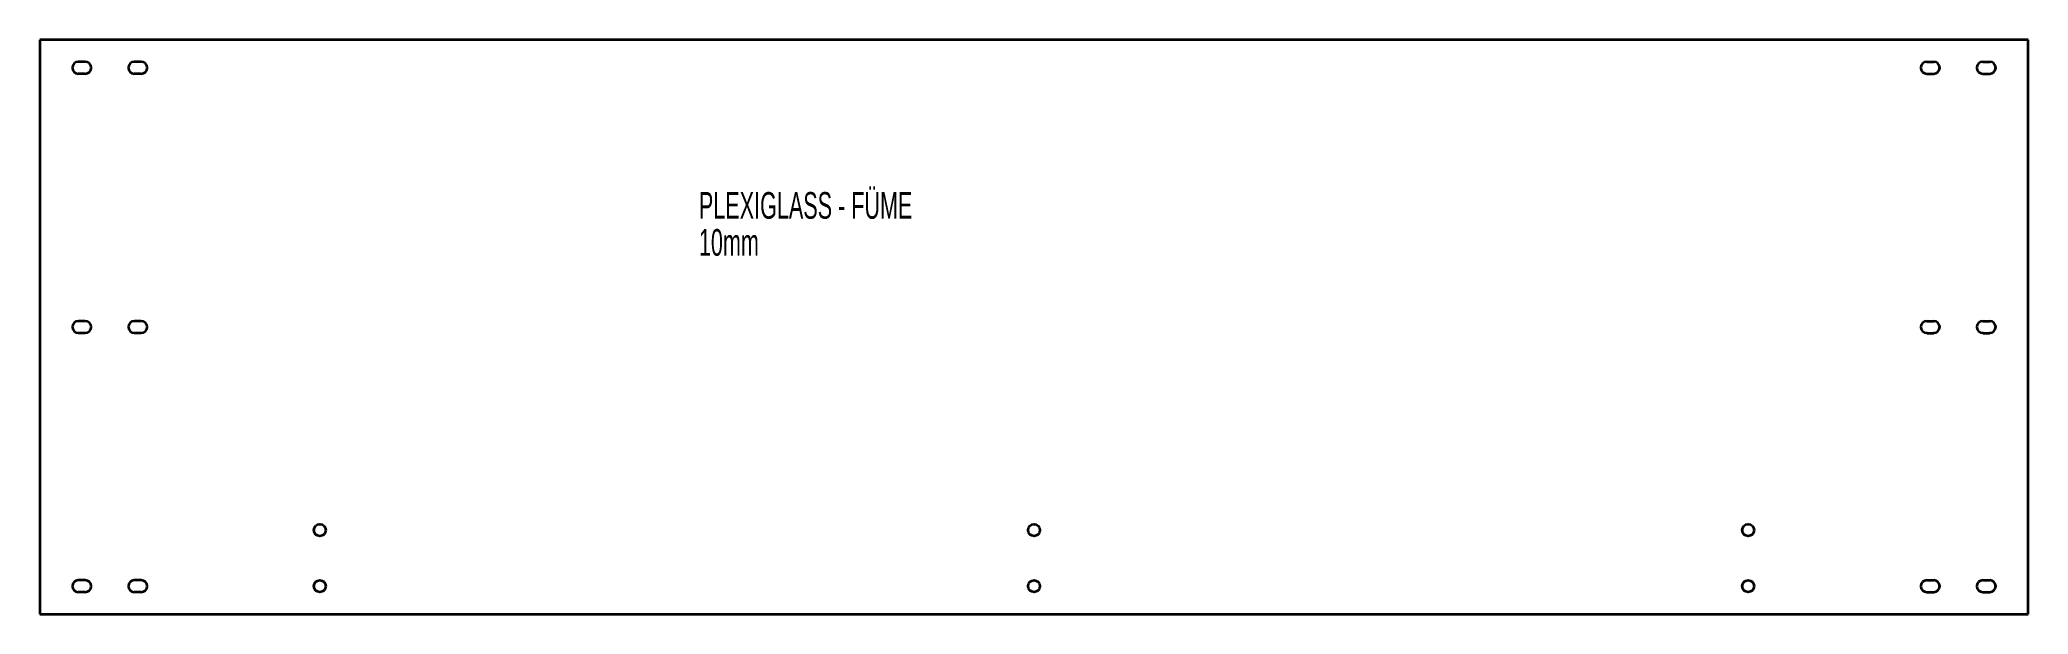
# Model space of a CAD drawing. Header units: millimetres. Extents: x -839 to 581, y -107 to 303.
import ezdxf

# ---------------------------------------------------------------- set-up
doc = ezdxf.new("R2010")
doc.units = ezdxf.units.MM
doc.styles.add('SLDTEXTSTYLE0', font='TXT', dxfattribs={"width": 0.605})

# ---------------------------------------------------------------- blocks, each defined once
blk = doc.blocks.new('SW_NOTE_0')
at = {"color": 0, "linetype": 'Continuous', "lineweight": 0, "char_height": 19.05, "attachment_point": 1, "style": 'SLDTEXTSTYLE0'}
for s, insert in [('PLEXIGLASS - FÜME', (0, 24.6)), ('10mm', (0, -1.8))]:
    blk.add_mtext(s, dxfattribs=dict(at, insert=insert))

msp = doc.modelspace()

# ---------------------------------------------------------------- linework, layer by layer
at = {"color": 7, "linetype": 'Continuous', "lineweight": 35}
for p, q in [((-839.4, 302.6), (-839.4, -107.4)), ((580.6, 302.6), (-839.4, 302.6)), ((580.6, -107.4), (580.6, 302.6)), ((-806.9, 286.8), (-811.9, 286.8)), ((-766.9, 286.8), (-771.9, 286.8)), ((508.1, 286.8), (513.1, 286.8)), ((548.1, 286.8), (553.1, 286.8)), ((-806.9, 278.3), (-811.9, 278.3)), ((-766.9, 278.3), (-771.9, 278.3)), ((508.1, 278.3), (513.1, 278.3)), ((548.1, 278.3), (553.1, 278.3)), ((-806.9, 101.8), (-811.9, 101.8)), ((-766.9, 101.8), (-771.9, 101.8)), ((508.1, 101.8), (513.1, 101.8)), ((548.1, 101.8), (553.1, 101.8)), ((-806.9, 93.3), (-811.9, 93.3)), ((-766.9, 93.3), (-771.9, 93.3)), ((508.1, 93.3), (513.1, 93.3)), ((548.1, 93.3), (553.1, 93.3)), ((-806.9, -83.2), (-811.9, -83.2)), ((-766.9, -83.2), (-771.9, -83.2)), ((508.1, -83.2), (513.1, -83.2)), ((548.1, -83.2), (553.1, -83.2)), ((-806.9, -91.7), (-811.9, -91.7)), ((-766.9, -91.7), (-771.9, -91.7)), ((508.1, -91.7), (513.1, -91.7)), ((548.1, -91.7), (553.1, -91.7)), ((-839.4, -107.4), (580.6, -107.4))]:
    msp.add_line(p, q, dxfattribs=at)
for centre in [(-639.4, -47.4), (-129.4, -47.4), (380.6, -47.4), (-639.4, -87.4), (-129.4, -87.4), (380.6, -87.4)]:
    msp.add_circle(centre, 4.25, dxfattribs=at)
for centre, start, end in [((-811.9, 282.6), 90, 270), ((-806.9, 282.6), 270, 90), ((-771.9, 282.6), 90, 270), ((-766.9, 282.6), 270, 90), ((508.1, 282.6), 90, 270), ((513.1, 282.6), 270, 90), ((548.1, 282.6), 90, 270), ((553.1, 282.6), 270, 90), ((-811.9, 97.6), 90, 270), ((-806.9, 97.6), 270, 90), ((-771.9, 97.6), 90, 270), ((-766.9, 97.6), 270, 90), ((508.1, 97.6), 90, 270), ((513.1, 97.6), 270, 90), ((548.1, 97.6), 90, 270), ((553.1, 97.6), 270, 90), ((-811.9, -87.4), 90, 270), ((-806.9, -87.4), 270, 90), ((-771.9, -87.4), 90, 270), ((-766.9, -87.4), 270, 90), ((508.1, -87.4), 90, 270), ((513.1, -87.4), 270, 90), ((548.1, -87.4), 90, 270), ((553.1, -87.4), 270, 90)]:
    msp.add_arc(centre, 4.25, start, end, dxfattribs=at)

# ---------------------------------------------------------------- block references
at = {"color": 7, "linetype": 'Continuous', "lineweight": 0}
msp.add_blockref('SW_NOTE_0', (-368.7, 169.3), dxfattribs=at)

doc.saveas('drawing.dxf')
